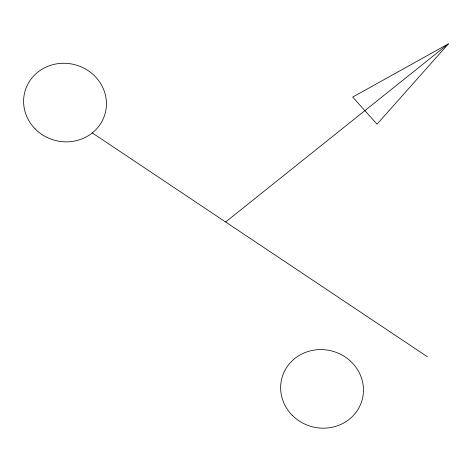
<?xml version="1.0" encoding="UTF-8"?>
<svg xmlns="http://www.w3.org/2000/svg" width="472" height="472" viewBox="0 0 472 472"><rect width="100%" height="100%" fill="white"/><g stroke="black" fill="none" stroke-linecap="round" stroke-linejoin="round"><path stroke-width="0.71" d="M448.4 43.831L377.028 124.201L352.69 97.085L448.4 43.831L225.628 221.993M92.282 132.927L427.42 356.779M292.192 415.242A41.583 39.129 15.1 0 0 361.841 400.946A41.583 39.129 15.1 0 0 312.11 350.46A41.583 39.129 15.1 0 0 292.192 415.242M35.164 128.921A41.583 39.129 15.1 0 0 104.814 114.619A41.583 39.129 15.1 0 0 55.082 64.139A41.583 39.129 15.1 0 0 35.164 128.921"/></g></svg>
